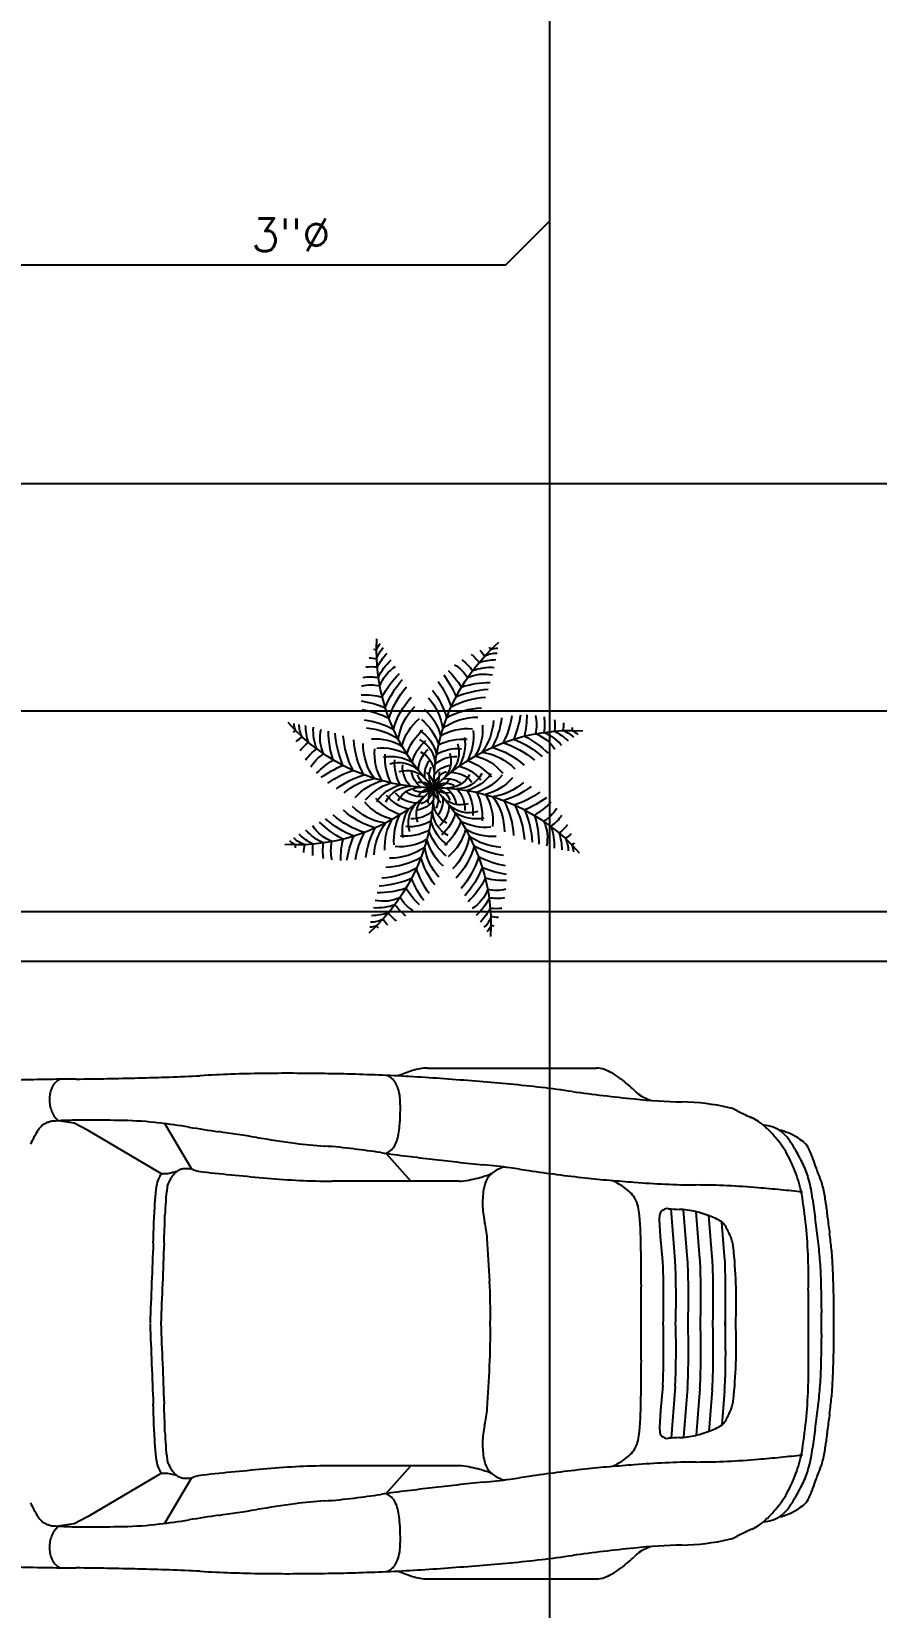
# Model space of a CAD drawing. Header units: metres. Extents: x -658 to -58, y -713 to -118.
# Drawn here: x -304.647 to -302.082, y -143.563 to -138.779 of the extents above; entities that cross this region are included whole.
import ezdxf
from ezdxf.enums import TextEntityAlignment as Align

# ---------------------------------------------------------------- set-up
doc = ezdxf.new("R2010")
doc.units = ezdxf.units.M
doc.header["$LTSCALE"] = 100
for name, color, linetype in [('DRAIN-LW', 2, 'Continuous'), ('drainage', 6, 'Continuous'), ('plan', 8, 'Continuous')]:
    doc.layers.add(name, color=color, linetype=linetype)
doc.layers.add('DRAINAGE  TEXT', color=3, linetype='Continuous', lineweight=25)
doc.styles.add('mech', font='romans.shx')

# ---------------------------------------------------------------- blocks, each defined once
blk = doc.blocks.new('A$C36E066C0')
for p, q in [((2.7153, 1.554), (2.8532, 1.554)), ((2.8532, 1.554), (2.9911, 1.554)), ((2.9911, 1.554), (3.109, 1.554)), ((3.109, 1.554), (3.2269, 1.554)), ((1.5814, 1.4092), (1.5938, 1.3937)), ((1.6427, 1.3862), (1.5938, 1.3937)), ((1.6856, 1.3648), (1.6427, 1.3862)), ((1.8975, 1.2387), (1.6856, 1.3648)), ((1.918, 1.3851), (2, 1.2462)), ((2.5903, 1.2949), (2.6647, 1.2107)), ((1.9082, 1.2333), (1.8975, 1.2387)), ((1.927, 1.2333), (1.9082, 1.2333)), ((1.9547, 1.2401), (1.927, 1.2333)), ((2.5475, 1.2107), (2.4249, 1.2107)), ((2.6701, 1.2107), (2.5475, 1.2107)), ((2.7409, 1.2107), (2.6701, 1.2107)), ((2.8117, 1.2107), (2.7409, 1.2107)), ((3.4193, 1.0947), (3.4202, 1.1087)), ((3.4671, 0.9698), (3.4545, 1.1263)), ((3.5046, 0.973), (3.4925, 1.124)), ((3.5421, 0.9762), (3.5307, 1.1176)), ((3.5796, 0.9794), (3.5694, 1.1067)), ((3.4229, 1.0427), (3.4193, 1.0947)), ((3.6171, 0.9826), (3.6088, 1.0861)), ((3.4295, 0.9666), (3.4229, 1.0427)), ((3.8717, 0.6612), (3.8714, 0.8794)), ((3.4295, 0.5902), (3.4229, 0.5142)), ((3.4671, 0.587), (3.4545, 0.4306)), ((3.5046, 0.5839), (3.4925, 0.4329)), ((3.5421, 0.5807), (3.5307, 0.4393)), ((3.5796, 0.5775), (3.5694, 0.4502)), ((3.6171, 0.5743), (3.6088, 0.4708)), ((3.4229, 0.5142), (3.4193, 0.4622)), ((3.4193, 0.4622), (3.4202, 0.4482)), ((2.5475, 0.3462), (2.4249, 0.3462)), ((2.6701, 0.3462), (2.5475, 0.3462)), ((2.5903, 0.2619), (2.6647, 0.3462)), ((2.7409, 0.3462), (2.6701, 0.3462)), ((2.8117, 0.3462), (2.7409, 0.3462)), ((1.8975, 0.3182), (1.6856, 0.1921)), ((1.9082, 0.3235), (1.8975, 0.3182)), ((1.927, 0.3235), (1.9082, 0.3235)), ((1.918, 0.1718), (2, 0.3107)), ((1.9547, 0.3168), (1.927, 0.3235)), ((1.6856, 0.1921), (1.6427, 0.1707)), ((1.5814, 0.1477), (1.5938, 0.1632)), ((1.6427, 0.1707), (1.5938, 0.1632)), ((2.7153, 0.0029), (2.8532, 0.0029)), ((2.8532, 0.0029), (2.9911, 0.0029)), ((2.9911, 0.0029), (3.109, 0.0029)), ((3.109, 0.0029), (3.2269, 0.0029))]:
    blk.add_line(p, q)
for centre, radius, start, end in [((2.2758, -2.7763), 4.3143, 90.8238, 93.3255), ((2.2898, -6.1061), 7.6441, 89.15833, 90.56955), ((2.307, -4.9403), 6.4781, 87.49332, 89.1586), ((2.3265, -4.4929), 6.0303, 85.69992, 87.49307), ((2.5747, 1.4823), 0.0518, 55.6916, 72.4684), ((2.897, 0.8814), 0.7028, 108.8725, 112.647), ((2.7153, 1.4128), 0.1411, 90.0007, 108.8733), ((3.2269, 1.483), 0.0709, 68.9706, 90.0025), ((3.1834, 1.3698), 0.1922, 61.2476, 68.9693), ((3.1907, 1.3831), 0.1771, 51.4389, 61.2472), ((1.7715, -10.4791), 12.0003, 90.58435, 91.48324), ((1.6508, 1.4595), 0.0831, 158.0096, 169.0615), ((1.6368, 1.4651), 0.068, 144.4598, 157.9738), ((1.6216, 1.476), 0.0494, 130.8207, 144.4895), ((1.6231, 1.4742), 0.0517, 117.7816, 130.8341), ((1.5552, 11.9372), 10.417, 270.51633, 271.55185), ((1.6685, 8.7872), 7.2652, 271.33188, 272.81739), ((2.58, 1.4901), 0.0423, 35.106, 55.686), ((2.5418, 1.4632), 0.089, 18.2281, 35.1306), ((2.5131, 1.4539), 0.1192, 5.601, 18.1979), ((1.8329, -11.0592), 12.6151, 84.84317, 85.70035), ((2.6082, -2.3267), 3.8484, 81.8322, 84.6546), ((6.5809, 5.6352), 5.2611, 231.434, 231.7637), ((3.2264, 1.3778), 0.1591, 43.242, 51.7702), ((3.4141, 1.5543), 0.0986, 223.2333, 237.0031), ((1.6564, 1.4584), 0.0889, 169.0453, 180.1627), ((1.662, 1.4584), 0.0944, 180.1665, 190.6249), ((1.6624, 1.4585), 0.0948, 190.6083, 200.9707), ((2.4608, 1.4487), 0.1718, 357.8557, 5.6209), ((4.242, 1.3817), 1.6107, 177.8479, 178.6757), ((3.8664, 6.6818), 5.2476, 262.2088, 264.2785), ((3.5207, 3.1745), 1.7234, 264.09, 268.9001), ((3.4269, 1.5742), 0.1223, 237.0086, 246.2848), ((3.432, 1.5857), 0.1349, 246.292, 254.7035), ((3.4743, 0.7616), 0.69, 76.8676, 88.9005), ((1.5866, 1.3249), 0.0684, 105.5575, 114.301), ((1.5856, 1.3285), 0.0647, 96.3197, 105.5701), ((1.6606, 1.4579), 0.093, 201.0079, 211.5789), ((1.6729, -0.048), 1.4439, 91.6891, 93.7482), ((1.6771, -0.1894), 1.5853, 89.8149, 91.6901), ((1.6589, -5.821), 7.217, 88.94414, 89.81483), ((1.7719, 0.3126), 1.0823, 83.1349, 88.9435), ((2.3568, 1.3976), 0.2744, 353.2014, 358.8337), ((11.8407, 1.2093), 9.2113, 178.69602, 178.86376), ((3.6084, 1.336), 0.1001, 61.947, 76.8651), ((3.9086, 1.8995), 0.5383, 241.9528, 244.7207), ((4.5766, 3.3133), 2.102, 244.7135, 245.3404), ((3.6342, 1.2606), 0.1567, 56.9307, 65.3509), ((3.6255, 1.2473), 0.1726, 45.279, 56.9227), ((1.7761, 1.2078), 0.2896, 151.9639, 156.6511), ((1.8114, 1.1891), 0.3295, 148.575, 151.9818), ((1.6073, 1.3138), 0.0903, 136.112, 148.5659), ((1.5713, 1.3484), 0.0404, 122.1597, 136.1126), ((1.5879, 1.322), 0.0716, 114.3406, 122.1925), ((1.6092, -1.0385), 2.4432, 81.0066, 83.1356), ((3.4878, 10.8304), 9.5735, 261.00605, 261.54936), ((-0.0998, -13.4788), 14.9991, 81.19182, 81.64036), ((3.4905, 9.5198), 8.2782, 261.0104, 261.82317), ((2.5398, 1.3629), 0.0878, 331.5533, 346.578), ((2.4325, 1.3885), 0.1982, 346.5796, 353.2232), ((3.7265, 1.2655), 0.1156, 70.841, 85.831), ((3.4258, 1.0456), 0.4564, 40.8834, 45.2821), ((3.7363, 1.2939), 0.0856, 50.5341, 70.8485), ((3.5318, 1.1375), 0.3162, 35.2589, 40.8741), ((3.7452, 1.201), 0.169, 67.354, 77.2266), ((3.7124, 1.2649), 0.1231, 33.5327, 50.5285), ((3.7392, 1.1866), 0.1847, 58.3264, 67.3633), ((3.7038, 1.1292), 0.2522, 53.031, 58.3155), ((2.4701, 2.4705), 1.1554, 262.1892, 266.6655), ((2.299, -0.2127), 1.5333, 82.742, 86.115), ((2.0888, -1.9863), 3.3192, 81.5972, 83.0091), ((3.0681, 4.6501), 3.389, 261.6132, 262.9962), ((2.5527, 1.3625), 0.0773, 299.1032, 313.1313), ((2.5652, 1.3492), 0.059, 313.1102, 331.5332), ((3.5405, 1.1435), 0.3056, 29.4628, 35.2728), ((3.5267, 1.1358), 0.3213, 23.6272, 29.4482), ((3.3385, 1.0172), 0.5717, 29.8791, 33.5271), ((3.285, 0.9863), 0.6335, 25.568, 29.8834), ((3.8224, 1.2868), 0.0548, 28.5592, 53.0316), ((3.7338, 1.2385), 0.1558, 17.8893, 28.5692), ((1.9843, 1.1993), 0.0504, 113.4092, 128.058), ((1.9782, 1.2133), 0.0351, 92.3385, 113.4172), ((1.9803, 1.163), 0.0855, 72.985, 92.3307), ((2.0496, 1.3897), 0.1516, 252.9839, 263.8509), ((4.1862, 13.981), 12.7867, 263.12185, 263.45791), ((5.2815, 22.651), 21.5252, 263.19078, 263.39041), ((3.3963, 6.3876), 5.1529, 263.3977, 264.3077), ((2.5704, -2.0452), 3.3202, 83.1472, 84.5596), ((2.9706, 1.1596), 0.0963, 102.9509, 119.7962), ((2.9047, 0.7609), 0.4943, 79.5048, 82.8086), ((3.1108, 1.9007), 0.664, 259.9297, 262.3897), ((3.3248, 1.0474), 0.5418, 20.1872, 23.6388), ((3.6266, 1.1497), 0.2548, 14.8276, 25.5705), ((4.5747, 1.5098), 0.7278, 197.8814, 200.1639), ((4.7359, 1.5692), 0.8997, 200.1737, 202.7865), ((1.9674, 1.1861), 0.0758, 155.0578, 172.332), ((2.0749, 1.1355), 0.1946, 150.0404, 154.9187), ((1.967, 1.1862), 0.0425, 155.127, 172.4012), ((2.0644, 1.1409), 0.1499, 150.2059, 155.0842), ((2.0474, 1.1507), 0.1302, 143.5334, 150.2137), ((1.9879, 1.1946), 0.0563, 128.0549, 143.5385), ((3.2969, 12.9682), 11.7971, 263.85145, 264.80499), ((2.4249, 3.3767), 2.166, 264.8051, 270.0001), ((2.8117, 1.3497), 0.139, 269.9987, 281.8705), ((2.6886, 1.9351), 0.7372, 281.8725, 284.1068), ((2.8006, 1.4893), 0.2776, 284.1088, 288.721), ((3.0243, 1.16), 0.1408, 159.5868, 166.9454), ((2.8011, 1.488), 0.2762, 288.7165, 293.3539), ((2.9449, 1.1895), 0.0561, 141.0533, 159.5886), ((2.9607, 1.1768), 0.0764, 119.8042, 141.0667), ((5.7936, 21.4107), 20.3575, 262.1776, 262.42004), ((3.5946, 4.8857), 3.6869, 262.4202, 263.7589), ((3.5067, 4.0822), 2.8786, 263.7593, 265.2506), ((4.2579, 13.1203), 11.9478, 265.24949, 265.60873), ((3.2172, 1.0701), 0.1538, 60.2456, 68.3031), ((3.2045, 1.0478), 0.1795, 53.3516, 60.2517), ((3.562, 3.9766), 2.7778, 265.4781, 269.3656), ((3.5154, -1.2476), 2.4467, 85.2149, 89.6282), ((3.2811, 1.0313), 0.5884, 17.0236, 20.1894), ((3.6046, 1.1303), 0.25, 9.5644, 17.0183), ((3.4244, 1.0962), 0.464, 7.5567, 14.8256), ((3.7179, 1.1416), 0.2045, 11.2698, 22.7789), ((2.6811, 1.0905), 0.7959, 172.3695, 178.7601), ((2.6811, 1.0906), 0.7629, 172.3748, 178.7654), ((3.1721, 1.1443), 0.2897, 175.7038, 180.8662), ((3.0538, 1.1532), 0.1711, 166.955, 175.7035), ((3.1492, 0.9736), 0.2721, 48.3963, 53.3397), ((3.2815, 1.1226), 0.0728, 29.8534, 48.4106), ((3.2636, 1.1123), 0.0934, 13.1903, 29.8396), ((3.2037, -4.8061), 6.0188, 84.43979, 85.08408), ((3.599, -0.7462), 1.9397, 82.4406, 84.4399), ((2.3942, 0.9265), 1.4775, 1.9073, 9.5617), ((13.4529, 2.427), 9.6524, 187.55881, 187.90798), ((3.4816, 1.0945), 0.4455, 5.9312, 11.2739), ((-1.5952, 1.1827), 3.4814, 357.3798, 358.7665), ((-1.5952, 1.1831), 3.5143, 357.3725, 358.7591), ((3.1288, 1.1437), 0.2464, 180.8682, 193.0674), ((3.1751, 1.0915), 0.1844, 4.78, 13.1948), ((2.1056, 1.002), 1.2576, 359.8381, 4.7843), ((3.4443, 1.1023), 0.0249, 83.8726, 165.0086), ((3.4921, 1.5475), 0.4229, 263.8736, 268.2599), ((3.472, 0.8856), 0.2393, 76.357, 88.2621), ((3.4382, 0.7467), 0.3822, 68.9108, 76.3542), ((3.4823, 0.8607), 0.26, 64.1227, 68.9182), ((5.4536, 1.2993), 1.537, 185.9284, 187.4765), ((2.5635, 1.0125), 0.3339, 4.0596, 13.0563), ((3.5687, 1.039), 0.0619, 43.8643, 64.1078), ((3.5749, 1.0449), 0.0534, 26.9748, 43.8777), ((2.762, 0.6311), 0.9655, 26.0472, 26.978), ((3.3976, 0.9419), 0.258, 22.8155, 26.0268), ((-0.4962, 0.4895), 4.4305, 7.0891, 7.9071), ((10.9981, 2.0269), 7.1291, 187.47619, 187.8644), ((21.0168, 0.2206), 19.151, 177.59703, 177.96264), ((20.9969, 0.2222), 19.0981, 177.5998, 177.96541), ((-1.8927, 0.6953), 4.8014, 2.5314, 4.0704), ((3.531, 0.9979), 0.1133, 15.5333, 22.8497), ((3.5106, 0.9923), 0.1344, 8.5284, 15.4925), ((3.3637, 0.9701), 0.283, 5.2655, 8.5722), ((2.6372, 0.879), 1.273, 4.2465, 7.0938), ((2.4499, 0.8462), 1.5002, 6.0166, 7.8614), ((12.3376, 0.9722), 8.9745, 179.83237, 180.52525), ((3.0503, 0.9322), 0.3808, 1.531, 5.1832), ((3.0503, 0.9324), 0.4184, 1.5098, 5.1351), ((3.0503, 0.9322), 0.4561, 1.5311, 5.1327), ((3.0504, 0.9324), 0.4937, 1.5157, 5.0964), ((3.0504, 0.9323), 0.5313, 1.519, 5.0811), ((3.0504, 0.9323), 0.569, 1.523, 5.0684), ((1.98, 0.8433), 1.6725, 1.5083, 5.2397), ((2.1679, 0.9187), 1.7039, 358.6788, 1.915), ((2.477, 0.8674), 1.4337, 1.6281, 4.2378), ((3.2453, 0.93), 0.7004, 2.4984, 6.0224), ((-1.867, 0.7076), 5.8175, 2.06688, 2.49109), ((-0.0183, 0.8507), 3.4504, 0.1611, 1.5227), ((-0.0183, 0.8505), 3.4881, 0.165, 1.5266), ((-0.0183, 0.8507), 3.5258, 0.1622, 1.5238), ((-0.0183, 0.8504), 3.5634, 0.1661, 1.5277), ((-0.0183, 0.8506), 3.6011, 0.1635, 1.5251), ((-0.0183, 0.8507), 3.6387, 0.161, 1.5226), ((0.0577, 0.7768), 3.8916, 1.0477, 2.0713), ((15.3177, 0.3202), 13.4524, 177.52374, 178.04299), ((15.3457, 0.319), 13.4475, 177.52294, 178.04219), ((0.6434, 0.8076), 2.2628, 359.2619, 2.5279), ((-3.2701, 0.8285), 6.6339, 0.04954, 0.53099), ((2.1388, 0.8475), 1.5137, 357.3839, 1.507), ((-1.827, 0.7447), 5.7394, 0.97911, 1.63095), ((-1.4046, 0.8305), 4.7684, 359.3748, 0.0446), ((1.0913, 0.8538), 2.3409, 358.1546, 0.1617), ((1.0913, 0.8541), 2.3785, 358.1487, 0.1557), ((1.0913, 0.8541), 2.4162, 358.1491, 0.1562), ((1.0913, 0.854), 2.4538, 358.1496, 0.1566), ((1.0913, 0.854), 2.4915, 358.15, 0.157), ((1.0913, 0.854), 2.5291, 358.1504, 0.1574), ((1.9497, 0.8089), 1.9622, 0.0496, 0.9894), ((0.5273, 0.7854), 3.4219, 359.8831, 1.0471), ((15.3177, 1.2367), 13.4524, 181.95701, 182.47626), ((15.3457, 1.2379), 13.4475, 181.95781, 182.47706), ((0.6434, 0.7493), 2.2628, 357.4721, 0.7381), ((-1.4046, 0.7264), 4.7684, 359.9554, 0.6252), ((1.0913, 0.7031), 2.3409, 359.8383, 1.8454), ((1.0913, 0.7028), 2.3785, 359.8443, 1.8513), ((1.0913, 0.7028), 2.4162, 359.8438, 1.8509), ((1.0913, 0.7029), 2.4538, 359.8434, 1.8504), ((1.0913, 0.7029), 2.4915, 359.843, 1.85), ((1.0913, 0.7029), 2.5291, 359.8426, 1.8496), ((2.1388, 0.7094), 1.5137, 358.493, 2.6161), ((2.237, 0.8097), 1.6748, 358.93, 0.031), ((2.237, 0.7472), 1.6748, 359.969, 1.07), ((0.5273, 0.7715), 3.4219, 358.9529, 0.1169), ((-3.2701, 0.7284), 6.6339, 359.46901, 359.95046), ((1.9497, 0.748), 1.9622, 359.0106, 359.9504), ((-0.0183, 0.7062), 3.4504, 358.4773, 359.8389), ((-0.0183, 0.7064), 3.4881, 358.4734, 359.835), ((-0.0183, 0.7062), 3.5258, 358.4762, 359.8378), ((-0.0183, 0.7065), 3.5634, 358.4723, 359.8339), ((-0.0183, 0.7063), 3.6011, 358.4749, 359.8365), ((-0.0183, 0.7062), 3.6388, 358.4774, 359.839), ((-1.827, 0.8122), 5.7394, 358.36904, 359.02089), ((0.0577, 0.7801), 3.8916, 357.9287, 358.9523), ((21.0168, 1.3363), 19.151, 182.03736, 182.40297), ((20.9969, 1.3347), 19.0981, 182.03459, 182.4002), ((-1.8928, 0.8616), 4.8014, 355.9296, 357.4686), ((12.3376, 0.5847), 8.9745, 179.47475, 180.16763), ((1.98, 0.7136), 1.6725, 354.7603, 358.4917), ((2.1679, 0.6381), 1.7039, 358.0896, 0.7767), ((2.477, 0.6895), 1.4337, 355.7622, 358.3719), ((-1.867, 0.8493), 5.8175, 357.50891, 357.93312), ((3.0503, 0.6246), 0.3808, 354.8168, 358.469), ((3.0503, 0.6245), 0.4184, 354.8649, 358.4902), ((3.0503, 0.6247), 0.4561, 354.8673, 358.4689), ((3.0504, 0.6245), 0.4937, 354.9036, 358.4843), ((3.0504, 0.6246), 0.5313, 354.9189, 358.481), ((3.0504, 0.6246), 0.5689, 354.9315, 358.4769), ((2.3942, 0.6304), 1.4775, 350.4383, 358.0928), ((2.6372, 0.6779), 1.273, 352.9062, 355.7535), ((3.2453, 0.6269), 0.7004, 353.9776, 357.5016), ((-1.5952, 0.3742), 3.4814, 1.2335, 2.6202), ((-1.5952, 0.3738), 3.5143, 1.2409, 2.6275), ((2.1056, 0.5549), 1.2576, 355.2157, 0.1619), ((3.531, 0.559), 0.1133, 337.1503, 344.4667), ((3.5106, 0.5646), 0.1344, 344.5075, 351.4716), ((3.3637, 0.5868), 0.283, 351.4278, 354.7345), ((2.4499, 0.7107), 1.5002, 352.1386, 353.9834), ((2.5635, 0.5444), 0.3338, 346.9435, 355.9402), ((3.5749, 0.512), 0.0534, 316.1224, 333.0253), ((2.762, 0.9258), 0.9655, 333.022, 333.9528), ((3.3976, 0.615), 0.258, 333.9732, 337.1845), ((-0.4962, 1.0674), 4.4306, 352.093, 352.911), ((10.9981, -0.47), 7.1291, 172.1356, 172.52381), ((2.6811, 0.4664), 0.7959, 181.2399, 187.6305), ((2.6811, 0.4663), 0.7629, 181.2346, 187.6252), ((3.1288, 0.4132), 0.2464, 166.9326, 179.1318), ((3.1751, 0.4654), 0.1844, 346.8052, 355.22), ((3.4443, 0.4546), 0.0249, 194.9913, 276.1274), ((3.4921, 0.0094), 0.4229, 91.7401, 96.1264), ((3.472, 0.6713), 0.2393, 271.738, 283.643), ((3.4382, 0.8102), 0.3822, 283.6458, 291.0892), ((3.4823, 0.6962), 0.26, 291.0817, 295.8773), ((3.5687, 0.5179), 0.0619, 295.8922, 316.1357), ((13.4527, -0.8701), 9.6523, 172.0919, 172.44107), ((5.4536, 0.2576), 1.537, 172.5235, 174.0716), ((3.1721, 0.4126), 0.2897, 179.1338, 184.2962), ((3.0538, 0.4037), 0.1711, 184.2966, 193.0451), ((3.2815, 0.4343), 0.0728, 311.5895, 330.1466), ((3.2636, 0.4446), 0.0934, 330.1604, 346.8097), ((3.6046, 0.4266), 0.25, 342.9813, 350.4352), ((3.4244, 0.4607), 0.464, 345.1744, 352.4433), ((3.4816, 0.4624), 0.4455, 348.7261, 354.0688), ((1.9674, 0.3708), 0.0758, 187.668, 204.9422), ((2.0749, 0.4213), 0.1946, 205.0814, 209.9596), ((1.967, 0.3707), 0.0425, 187.5987, 204.8729), ((2.0644, 0.416), 0.1499, 204.9159, 209.7941), ((2.0474, 0.4062), 0.1302, 209.7862, 216.4666), ((3.2969, -11.4113), 11.7971, 95.19501, 96.14855), ((2.4249, -1.8198), 2.166, 89.9999, 95.1949), ((2.8117, 0.2072), 0.139, 78.1296, 90.0013), ((2.6886, -0.3782), 0.7372, 75.8932, 78.1275), ((2.8006, 0.0676), 0.2776, 71.279, 75.8912), ((3.0243, 0.3969), 0.1408, 193.0546, 200.4132), ((2.9449, 0.3674), 0.0561, 200.4114, 218.9467), ((3.5946, -3.3288), 3.6869, 96.2411, 97.5798), ((3.5067, -2.5253), 2.8786, 94.7494, 96.2407), ((4.2579, -11.5634), 11.9478, 94.3913, 94.75053), ((3.2172, 0.4867), 0.1538, 291.6969, 299.7544), ((3.2045, 0.5091), 0.1795, 299.7483, 306.6484), ((3.1492, 0.5833), 0.2721, 306.6603, 311.6036), ((3.562, -2.4197), 2.7778, 90.6344, 94.5219), ((3.5154, 2.8045), 2.4467, 270.3718, 274.7851), ((3.2037, 6.363), 6.0188, 274.91592, 275.56021), ((3.599, 2.3031), 1.9397, 275.5601, 277.5594), ((3.2811, 0.5256), 0.5884, 339.8106, 342.9764), ((3.6266, 0.4071), 0.2548, 334.4295, 345.1724), ((4.7359, -0.0123), 0.8997, 157.2135, 159.8262), ((3.7179, 0.4153), 0.2045, 337.2211, 348.7302), ((1.9879, 0.3623), 0.0563, 216.4615, 231.9451), ((1.9843, 0.3576), 0.0504, 231.9385, 246.5873), ((1.9782, 0.3436), 0.0351, 246.5869, 267.6656), ((1.9803, 0.3939), 0.0855, 267.6692, 287.0149), ((2.0496, 0.1672), 0.1516, 96.1491, 107.0161), ((5.2815, -21.0941), 21.5252, 96.60959, 96.80922), ((3.3963, -4.8307), 5.1529, 95.6923, 96.6023), ((2.5704, 3.6021), 3.3202, 275.4404, 276.8528), ((2.8011, 0.0689), 0.2762, 66.6461, 71.2835), ((2.9607, 0.3801), 0.0764, 218.9334, 240.1958), ((2.9706, 0.3973), 0.0963, 240.2038, 257.0491), ((2.9047, 0.796), 0.4943, 277.1914, 280.4952), ((3.1108, -0.3438), 0.664, 97.6103, 100.0703), ((5.7936, -19.8538), 20.3575, 97.57996, 97.8224), ((3.5267, 0.4211), 0.3213, 330.5518, 336.3728), ((3.3248, 0.5095), 0.5418, 336.3612, 339.8128), ((3.285, 0.5706), 0.6335, 330.1166, 334.432), ((4.5747, 0.0471), 0.7278, 159.8361, 162.1186), ((2.4701, -0.9136), 1.1554, 93.3345, 97.8108), ((2.299, 1.7696), 1.5333, 273.885, 277.258), ((2.0888, 3.5431), 3.3192, 276.9909, 278.4028), ((3.0681, -3.0932), 3.389, 97.0038, 98.3868), ((2.5527, 0.1944), 0.0773, 46.8687, 60.8968), ((2.5652, 0.2077), 0.059, 28.4668, 46.8898), ((4.1862, -12.4241), 12.7867, 96.54209, 96.87815), ((3.5405, 0.4134), 0.3056, 324.7272, 330.5372), ((3.3385, 0.5397), 0.5717, 326.4729, 330.1209), ((3.8224, 0.2701), 0.0548, 306.9684, 331.4408), ((3.7338, 0.3184), 0.1558, 331.4307, 342.1106), ((1.7761, 0.3491), 0.2896, 203.3489, 208.0361), ((1.8114, 0.3678), 0.3295, 208.0181, 211.4249), ((1.6073, 0.2431), 0.0903, 211.4342, 223.8881), ((3.4878, -9.2735), 9.5735, 98.45064, 98.99395), ((-0.0998, 15.0357), 14.9991, 278.35962, 278.80815), ((3.4905, -7.9629), 8.2782, 98.17686, 98.98962), ((2.5398, 0.194), 0.0878, 13.422, 28.4467), ((2.4325, 0.1684), 0.1982, 6.7768, 13.4204), ((2.3568, 0.1593), 0.2744, 1.1663, 6.7986), ((3.4258, 0.5112), 0.4564, 314.7179, 319.1166), ((3.7363, 0.263), 0.0856, 289.1515, 309.4659), ((3.5318, 0.4194), 0.3162, 319.1259, 324.7411), ((3.7452, 0.3559), 0.169, 282.7734, 292.646), ((3.7124, 0.292), 0.1231, 309.4715, 326.4673), ((3.7392, 0.3703), 0.1847, 292.6366, 301.6735), ((3.7038, 0.4277), 0.2522, 301.6846, 306.9691), ((1.5713, 0.2085), 0.0404, 223.883, 237.8359), ((1.5879, 0.2349), 0.0716, 237.8122, 245.6641), ((1.5866, 0.232), 0.0684, 245.6993, 254.4428), ((1.5856, 0.2284), 0.0647, 254.4299, 263.6803), ((1.6606, 0.099), 0.093, 148.4211, 158.9921), ((1.6729, 1.6049), 1.4439, 266.2518, 268.3109), ((1.6771, 1.7463), 1.5853, 268.3099, 270.1851), ((1.6589, 7.3779), 7.217, 270.18517, 271.05586), ((1.7719, 1.2443), 1.0823, 271.0565, 276.8651), ((1.6092, 2.5954), 2.4432, 276.8644, 278.9934), ((11.8407, 0.3475), 9.2113, 181.13624, 181.30398), ((3.9086, -0.3426), 0.5383, 115.2812, 118.0491), ((4.5766, -1.7564), 2.102, 114.6596, 115.2865), ((3.6342, 0.2963), 0.1567, 294.6491, 303.0693), ((3.6255, 0.3096), 0.1726, 303.0773, 314.721), ((3.7265, 0.2914), 0.1156, 274.1709, 289.1608), ((1.662, 0.0985), 0.0944, 169.3751, 179.8335), ((1.6564, 0.0985), 0.0889, 179.837, 190.9544), ((1.6624, 0.0984), 0.0948, 159.0293, 169.3917), ((4.242, 0.1752), 1.6107, 181.3243, 182.1521), ((2.4608, 0.1082), 0.1718, 354.3791, 2.1443), ((3.8664, -5.1249), 5.2476, 95.7218, 97.7915), ((3.5207, -1.6176), 1.7234, 91.0999, 95.91), ((3.432, -0.0288), 0.1349, 105.2967, 113.7082), ((3.4743, 0.7953), 0.69, 271.0995, 283.1324), ((3.6084, 0.2209), 0.1001, 283.133, 298.0511), ((1.6508, 0.0974), 0.0831, 190.9395, 201.9914), ((1.6368, 0.0918), 0.068, 202.0262, 215.5402), ((1.6216, 0.0809), 0.0494, 215.5105, 229.1793), ((2.5418, 0.0937), 0.089, 324.8694, 341.7719), ((2.5131, 0.103), 0.1192, 341.8021, 354.399), ((1.8328, 12.6161), 12.6151, 274.29995, 275.15712), ((2.6083, 3.8836), 3.8483, 275.3451, 278.1675), ((6.5809, -4.0783), 5.2611, 128.2363, 128.566), ((3.2264, 0.1791), 0.1591, 308.2298, 316.758), ((3.4141, 0.0025), 0.0986, 122.9969, 136.7667), ((3.4269, -0.0173), 0.1223, 113.715, 122.9913), ((1.7715, 12.036), 12.0003, 268.51676, 269.41565), ((1.6231, 0.0826), 0.0517, 229.1659, 242.2184), ((1.5552, -10.3803), 10.417, 88.44817, 89.48368), ((1.6685, -7.2303), 7.2652, 87.18261, 88.66812), ((2.2758, 4.3332), 4.3143, 266.6745, 269.1762), ((2.2898, 7.663), 7.6441, 269.43043, 270.84166), ((2.307, 6.4972), 6.4781, 270.84142, 272.5067), ((2.3265, 6.0498), 6.0303, 272.50664, 274.29978), ((2.5747, 0.0746), 0.0518, 287.5314, 304.3082), ((2.58, 0.0668), 0.0423, 304.314, 324.894), ((2.897, 0.6755), 0.7028, 247.353, 251.1275), ((2.7153, 0.1441), 0.1411, 251.1266, 269.9992), ((3.2269, 0.0739), 0.0709, 269.9977, 291.0295), ((3.1834, 0.1871), 0.1922, 291.0307, 298.7524), ((3.1907, 0.1738), 0.1771, 298.7528, 308.5611)]:
    blk.add_arc(centre, radius, start, end)
blk = doc.blocks.new('A$C5CF46EA4')
for centre, radius, start, end in [((-0.286, 0.95), 1.231, 359.7866, 48.3263), ((0.531, 1.681), 0.151, 69.8917, 87.059), ((0.703, 1.732), 0.151, 136.0206, 143.5444), ((0.783, 1.687), 0.185, 134.6388, 149.6026), ((0.078, 1.819), 1.231, 314.7866, 3.3263), ((1.133, 1.704), 0.185, 18.8335, 44.4867), ((1.172, 1.759), 0.151, 24.8917, 42.059), ((1.331, 1.673), 0.151, 91.0206, 98.5444), ((0.542, 1.615), 0.185, 63.8335, 89.4867), ((0.539, 1.358), 0.401, 72.9286, 88.3029), ((0.581, 1.37), 0.34, 69.575, 93.1547), ((0.967, 1.486), 0.401, 130.0973, 140.5075), ((0.974, 1.488), 0.34, 127.3086, 143.8611), ((0.942, 1.512), 0.249, 121.1923, 148.041), ((1.054, 1.504), 0.249, 20.3951, 57.4318), ((0.988, 1.504), 0.34, 24.575, 48.1547), ((0.95, 1.524), 0.401, 27.9286, 43.3029), ((1.343, 1.313), 0.401, 85.0973, 95.5075), ((1.355, 1.585), 0.185, 89.6388, 104.6026), ((0.627, 1.418), 0.249, 65.3951, 102.4318), ((0.591, 1.037), 0.576, 71.9185, 90.3789), ((1.259, 1.28), 0.576, 134.6721, 148.0815), ((1.412, 1.273), 0.657, 143.8063, 157.6936), ((1.389, 1.28), 0.581, 144.3968, 162.2019), ((0.646, 1.203), 0.657, 22.3064, 40.7916), ((0.759, 1.261), 0.576, 26.9185, 45.3789), ((1.349, 1.309), 0.34, 82.3086, 98.8611), ((0.551, 0.916), 0.657, 67.3064, 85.7916), ((0.57, 0.941), 0.581, 62.7981, 85.471), ((1.355, 1.247), 0.511, 141.857, 163.8696), ((1.256, 1.266), 0.372, 138.1649, 171.5062), ((0.711, 1.175), 0.511, 16.1304, 42.3372), ((0.677, 1.208), 0.581, 17.7981, 40.471), ((1.404, 0.96), 0.576, 89.6721, 103.0815), ((1.344, 1.349), 0.249, 76.1923, 103.041), ((0.542, 1.344), 0.249, 166.1923, 193.041), ((0.931, 1.404), 0.576, 179.6721, 193.0815), ((1.044, 1.507), 0.657, 188.8063, 202.6936), ((0.618, 0.942), 0.511, 61.1304, 87.3372), ((1.221, 1.195), 0.328, 130.7054, 166.1838), ((0.803, 1.197), 0.372, 8.4938, 45.209), ((1.496, 0.869), 0.581, 99.3968, 117.2019), ((1.507, 0.847), 0.657, 98.8063, 112.6936), ((0.071, 0.078), 1.231, 44.7866, 93.3263), ((0.132, 1.172), 0.151, 114.8917, 132.059), ((0.187, 1.133), 0.185, 108.8335, 134.4867), ((0.218, 1.331), 0.151, 181.0206, 188.5444), ((0.367, 0.95), 0.401, 117.9286, 133.3029), ((0.306, 1.355), 0.185, 179.6388, 194.6026), ((0.578, 1.343), 0.401, 175.0973, 185.5075), ((0.582, 1.349), 0.34, 172.3086, 188.8611), ((1.022, 1.496), 0.581, 189.3968, 207.2019), ((1.022, 1.449), 0.511, 186.857, 208.8696), ((0.938, 1.392), 0.372, 183.1649, 216.5062), ((0.963, 1.317), 0.328, 175.7054, 211.1838), ((0.667, 1.022), 0.372, 53.4938, 90.209), ((1.056, 1.279), 0.363, 175.49, 205.9395), ((0.732, 0.993), 0.328, 58.8162, 95.6638), ((1.259, 1.103), 0.363, 130.49, 160.9395), ((1.185, 1.092), 0.265, 124.9214, 166.046), ((0.95, 2.177), 1.231, 269.7866, 318.3263), ((0.774, 1.04), 0.363, 19.0605, 48.6559), ((0.829, 1.13), 0.328, 13.8162, 50.6638), ((1.392, 0.953), 0.372, 93.1649, 126.5062), ((1.449, 0.869), 0.511, 96.857, 118.8696), ((1.037, 1.3), 0.576, 341.9185, 0.3789), ((1.418, 1.264), 0.249, 335.3951, 12.4318), ((1.37, 1.31), 0.34, 339.575, 3.1547), ((1.358, 1.352), 0.401, 342.9286, 358.3029), ((1.615, 1.349), 0.185, 333.8335, 359.4867), ((1.732, 1.188), 0.151, 46.0206, 53.5444), ((1.681, 1.36), 0.151, 339.8917, 357.059), ((0.387, 0.988), 0.34, 114.575, 138.1547), ((0.386, 1.054), 0.249, 110.3951, 147.4318), ((0.63, 0.759), 0.576, 116.9185, 135.3789), ((0.687, 0.646), 0.657, 112.3064, 130.7916), ((0.683, 0.677), 0.581, 107.7981, 130.471), ((0.716, 0.711), 0.511, 106.1304, 132.3372), ((0.757, 0.891), 0.363, 64.0605, 93.6559), ((1.012, 1.218), 0.265, 169.9214, 211.046), ((0.965, 1.169), 0.18, 162.0705, 224.1396), ((1.117, 1.089), 0.18, 117.0705, 179.1396), ((0.825, 1.042), 0.265, 13.954, 49.9495), ((1.317, 0.928), 0.328, 85.7054, 121.1838), ((1.022, 1.224), 0.372, 323.4938, 0.209), ((0.942, 1.273), 0.511, 331.1304, 357.3372), ((0.941, 1.32), 0.581, 332.7981, 355.471), ((0.916, 1.34), 0.657, 337.3064, 355.7916), ((1.486, 0.924), 0.401, 40.0973, 50.5075), ((1.687, 1.108), 0.185, 44.6388, 59.6026), ((0.694, 0.803), 0.372, 98.4938, 135.209), ((0.761, 0.829), 0.328, 103.8162, 140.6638), ((0.851, 0.774), 0.363, 109.0605, 138.6559), ((0.792, 0.929), 0.265, 58.954, 94.9495), ((0.812, 0.963), 0.18, 45.8604, 93.8935), ((0.993, 1.116), 0.157, 161.9033, 227.5819), ((1.1, 1.032), 0.157, 116.9033, 182.5819), ((0.846, 1.026), 0.157, 352.4181, 38.5699), ((0.863, 1.052), 0.18, 0.8604, 48.8935), ((1.169, 0.926), 0.18, 72.0705, 134.1396), ((1.218, 0.879), 0.265, 79.9214, 121.046), ((1.279, 0.835), 0.363, 85.49, 115.9395), ((0.929, 1.099), 0.265, 328.954, 4.9495), ((0.891, 1.134), 0.363, 334.0605, 3.6559), ((0.993, 1.159), 0.328, 328.8162, 5.6638), ((1.28, 0.632), 0.576, 44.6721, 58.0815), ((1.512, 0.948), 0.249, 31.1923, 58.041), ((1.488, 0.917), 0.34, 37.3086, 53.8611), ((0.695, 1.221), 0.328, 220.7054, 256.1838), ((0.788, 1.259), 0.363, 220.49, 250.9395), ((0.799, 1.185), 0.265, 214.9214, 256.046), ((0.801, 1.117), 0.18, 207.0705, 269.1396), ((0.849, 0.825), 0.265, 103.954, 139.9495), ((0.839, 0.863), 0.18, 90.8604, 138.8935), ((0.858, 1.1), 0.157, 206.9033, 272.5819), ((0.865, 0.846), 0.157, 82.4181, 128.5699), ((0.818, 0.932), 0.157, 37.4181, 83.5699), ((0.827, 0.935), 0.119, 5.0251, 71.6696), ((1.029, 1.029), 0.119, 171.5256, 224.9749), ((0.855, 1.022), 0.119, 320.0251, 26.6696), ((1.064, 0.945), 0.119, 126.5256, 179.9749), ((0.935, 1.064), 0.119, 275.0251, 341.6696), ((1.116, 0.898), 0.157, 71.9033, 137.5819), ((0.932, 1.073), 0.157, 307.4181, 353.5699), ((0.963, 1.079), 0.18, 315.8604, 3.8935), ((1.266, 0.635), 0.372, 48.1649, 81.5062), ((1.247, 0.536), 0.511, 51.857, 73.8696), ((1.28, 0.502), 0.581, 54.3968, 72.2019), ((1.273, 0.479), 0.657, 53.8063, 67.6936), ((0.941, -0.286), 1.231, 89.7866, 138.3263), ((0.61, 1.389), 0.581, 234.3968, 252.2019), ((0.643, 1.355), 0.511, 231.857, 253.8696), ((0.624, 1.256), 0.372, 228.1649, 261.5062), ((0.898, 0.732), 0.328, 148.8162, 185.6638), ((1.813, 0.071), 1.231, 134.7866, 183.3263), ((1, 0.757), 0.363, 154.0605, 183.6559), ((0.962, 0.792), 0.265, 148.954, 184.9495), ((0.928, 0.812), 0.18, 135.8604, 183.8935), ((0.959, 0.818), 0.157, 127.4181, 173.5699), ((0.869, 0.855), 0.119, 50.0251, 116.6696), ((0.956, 0.827), 0.119, 95.0251, 161.6696), ((0.862, 1.029), 0.119, 261.5256, 314.9749), ((0.945, 1.064), 0.119, 216.5256, 269.9749), ((0.827, 0.945), 0.119, 306.5256, 359.9749), ((1.036, 0.869), 0.119, 140.0251, 206.6696), ((1.029, 0.861), 0.119, 81.5256, 134.9749), ((1.819, 1.813), 1.231, 224.7866, 273.3263), ((2.177, 0.941), 1.231, 179.7866, 228.3263), ((0.945, 0.827), 0.119, 36.5256, 89.9749), ((0.861, 0.862), 0.119, 351.5256, 44.9749), ((1.022, 1.036), 0.119, 230.0251, 296.6696), ((1.064, 0.956), 0.119, 185.0251, 251.6696), ((1.026, 1.045), 0.157, 262.4181, 308.5699), ((1.032, 0.791), 0.157, 26.9033, 92.5819), ((1.052, 1.028), 0.18, 270.8604, 318.8935), ((1.089, 0.773), 0.18, 27.0705, 89.1396), ((1.092, 0.706), 0.265, 34.9214, 76.046), ((1.103, 0.631), 0.363, 40.49, 70.9395), ((1.195, 0.67), 0.328, 40.7054, 76.1838), ((0.378, 0.942), 0.249, 211.1923, 238.041), ((0.611, 1.259), 0.576, 224.6721, 238.0815), ((0.618, 1.412), 0.657, 233.8063, 247.6936), ((0.975, 0.551), 0.657, 157.3064, 175.7916), ((0.949, 0.57), 0.581, 152.7981, 175.471), ((0.949, 0.618), 0.511, 151.1304, 177.3372), ((0.869, 0.667), 0.372, 143.4938, 180.209), ((0.722, 0.965), 0.18, 252.0705, 314.1396), ((0.775, 0.993), 0.157, 251.9033, 317.5819), ((1.028, 0.839), 0.18, 180.8604, 228.8935), ((0.791, 0.858), 0.157, 296.9033, 2.5819), ((1.045, 0.865), 0.157, 172.4181, 218.5699), ((1.073, 0.959), 0.157, 217.4181, 263.5699), ((0.898, 0.775), 0.157, 341.9033, 47.5819), ((0.926, 0.722), 0.18, 342.0705, 44.1396), ((1.042, 1.066), 0.265, 283.954, 319.9495), ((0.879, 0.673), 0.265, 349.9214, 31.046), ((1.04, 1.117), 0.363, 289.0605, 318.6559), ((1.13, 1.062), 0.328, 283.8162, 320.6638), ((1.197, 1.088), 0.372, 278.4938, 315.209), ((1.175, 1.18), 0.511, 286.1304, 312.3372), ((0.404, 0.967), 0.401, 220.0973, 230.5075), ((0.403, 0.974), 0.34, 217.3086, 233.8611), ((0.473, 0.627), 0.249, 155.3951, 192.4318), ((0.854, 0.591), 0.576, 161.9185, 180.3789), ((0.612, 1.056), 0.363, 265.49, 295.9395), ((0.673, 1.012), 0.265, 259.9214, 301.046), ((1.117, 0.851), 0.363, 199.0605, 228.6559), ((1.066, 0.849), 0.265, 193.954, 229.9495), ((0.773, 0.801), 0.18, 297.0705, 359.1396), ((0.706, 0.799), 0.265, 304.9214, 346.046), ((1.079, 0.928), 0.18, 225.8604, 273.8935), ((1.099, 0.962), 0.265, 238.954, 274.9495), ((0.835, 0.612), 0.363, 355.49, 25.9395), ((0.928, 0.574), 0.328, 355.7054, 31.1838), ((0.953, 0.499), 0.372, 3.1649, 36.5062), ((1.208, 1.213), 0.581, 287.7981, 310.471), ((1.203, 1.245), 0.657, 292.3064, 310.7916), ((1.261, 1.132), 0.576, 296.9185, 315.3789), ((1.504, 0.836), 0.249, 290.3951, 327.4318), ((0.204, 0.783), 0.185, 224.6388, 239.6026), ((0.276, 0.542), 0.185, 153.8335, 179.4867), ((0.533, 0.539), 0.401, 162.9286, 178.3029), ((0.521, 0.581), 0.34, 159.575, 183.1547), ((0.499, 0.938), 0.372, 273.1649, 306.5062), ((0.574, 0.963), 0.328, 265.7054, 301.1838), ((1.088, 0.694), 0.372, 188.4938, 225.209), ((1.062, 0.761), 0.328, 193.8162, 230.6638), ((0.631, 0.788), 0.363, 310.49, 340.9395), ((0.67, 0.695), 0.328, 310.7054, 346.1838), ((1.134, 1), 0.363, 244.0605, 273.6559), ((1.159, 0.898), 0.328, 238.8162, 275.6638), ((0.869, 0.442), 0.511, 6.857, 28.8696), ((0.869, 0.395), 0.581, 9.3968, 27.2019), ((0.847, 0.384), 0.657, 8.8063, 22.6936), ((0.96, 0.487), 0.576, 359.6721, 13.0815), ((1.349, 0.547), 0.249, 346.1923, 13.041), ((1.504, 0.903), 0.34, 294.575, 318.1547), ((1.524, 0.941), 0.401, 297.9286, 313.3029), ((1.704, 0.757), 0.185, 288.8335, 314.4867), ((1.759, 0.719), 0.151, 294.8917, 312.059), ((0.158, 0.703), 0.151, 226.0206, 233.5444), ((0.21, 0.531), 0.151, 159.8917, 177.059), ((0.395, 1.022), 0.581, 279.3968, 297.2019), ((0.442, 1.022), 0.511, 276.857, 298.8696), ((1.213, 0.683), 0.581, 197.7981, 220.471), ((1.18, 0.716), 0.511, 196.1304, 222.3372), ((0.635, 0.624), 0.372, 318.1649, 351.5062), ((0.536, 0.643), 0.511, 321.857, 343.8696), ((1.224, 0.869), 0.372, 233.4938, 270.209), ((1.273, 0.949), 0.511, 241.1304, 267.3372), ((1.309, 0.541), 0.34, 352.3086, 8.8611), ((1.313, 0.548), 0.401, 355.0973, 5.5075), ((1.585, 0.536), 0.185, 359.6388, 14.6026), ((1.673, 0.56), 0.151, 1.0206, 8.5444), ((0.384, 1.044), 0.657, 278.8063, 292.6936), ((1.245, 0.687), 0.657, 202.3064, 220.7916), ((0.502, 0.61), 0.581, 324.3968, 342.2019), ((1.32, 0.949), 0.581, 242.7981, 265.471), ((0.487, 0.931), 0.576, 269.6721, 283.0815), ((0.547, 0.542), 0.249, 256.1923, 283.041), ((1.132, 0.63), 0.576, 206.9185, 225.3789), ((0.479, 0.618), 0.657, 323.8063, 337.6936), ((0.632, 0.611), 0.576, 314.6721, 328.0815), ((1.34, 0.975), 0.657, 247.3064, 265.7916), ((1.3, 0.854), 0.576, 251.9185, 270.3789), ((0.541, 0.582), 0.34, 262.3086, 278.8611), ((0.903, 0.387), 0.34, 204.575, 228.1547), ((0.836, 0.386), 0.249, 200.3951, 237.4318), ((0.948, 0.378), 0.249, 301.1923, 328.041), ((0.917, 0.403), 0.34, 307.3086, 323.8611), ((1.264, 0.473), 0.249, 245.3951, 282.4318), ((1.31, 0.521), 0.34, 249.575, 273.1547), ((0.548, 0.578), 0.401, 265.0973, 275.5075), ((0.536, 0.306), 0.185, 269.6388, 284.6026), ((0.757, 0.187), 0.185, 198.8335, 224.4867), ((0.941, 0.367), 0.401, 207.9286, 223.3029), ((0.924, 0.404), 0.401, 310.0973, 320.5075), ((1.352, 0.533), 0.401, 252.9286, 268.3029), ((1.108, 0.204), 0.185, 314.6388, 329.6026), ((1.349, 0.276), 0.185, 243.8335, 269.4867), ((0.56, 0.218), 0.151, 271.0206, 278.5444), ((0.719, 0.132), 0.151, 204.8917, 222.059), ((1.188, 0.158), 0.151, 316.0206, 323.5444), ((1.36, 0.21), 0.151, 249.8917, 267.059)]:
    blk.add_arc(centre, radius, start, end)
blk = doc.blocks.new('flower29')
blk.add_blockref('A$C5CF46EA4', (-1.039, -0.704))
blk = doc.blocks.new('A$Cc2be8e3e')
at = {"layer": 'plan'}
for p, q in [((-10.8028, 8.3095), (-2.0028, 8.3095)), ((-2.0028, 7.6189), (-17.4469, 7.6189))]:
    blk.add_line(p, q, dxfattribs=at)
blk.add_lwpolyline([(-4.5424, 6.8595), (-4.5424, 7.0095), (-9.5424, 7.0095), (-9.5424, 4.5095), (-4.5424, 4.5095), (-4.5424, 4.6595), (-9.3924, 4.6595), (-9.3924, 6.8595), (-4.5424, 6.8595)], dxfattribs=at)
at = {"layer": 'plan', "xscale": -0.478125, "yscale": 0.478125, "zscale": 0.478125, "rotation": 90}
blk.add_blockref('flower29', (-6.0652, 7.3416), dxfattribs=at)
at = {"layer": 'plan'}
blk.add_blockref('A$C36E066C0', (-8.9149, 4.981), dxfattribs=at)

msp = doc.modelspace()

# ---------------------------------------------------------------- linework, layer by layer
at = {"layer": 'DRAIN-LW'}
for p, q in [((-303.207, -139.4868), (-303.0739, -139.3538)), ((-311.2237, -139.4868), (-303.207, -139.4868))]:
    msp.add_line(p, q, dxfattribs=at)
at = {"layer": 'drainage'}
msp.add_line((-303.0739, -146.3512), (-303.0739, -135.3875), dxfattribs=at)

# ---------------------------------------------------------------- block references
at = {"layer": 'plan'}
msp.add_blockref('A$Cc2be8e3e', (-297.2456, -148.4607), dxfattribs=at)

# ---------------------------------------------------------------- texts
at = {"layer": 'DRAINAGE  TEXT', "linetype": 'Continuous', "style": 'mech'}
msp.add_text('3"%%C', height=0.1, dxfattribs=at).set_placement((-303.86, -139.3959, 0), align=Align.MIDDLE_CENTER)

doc.saveas('drawing.dxf')
